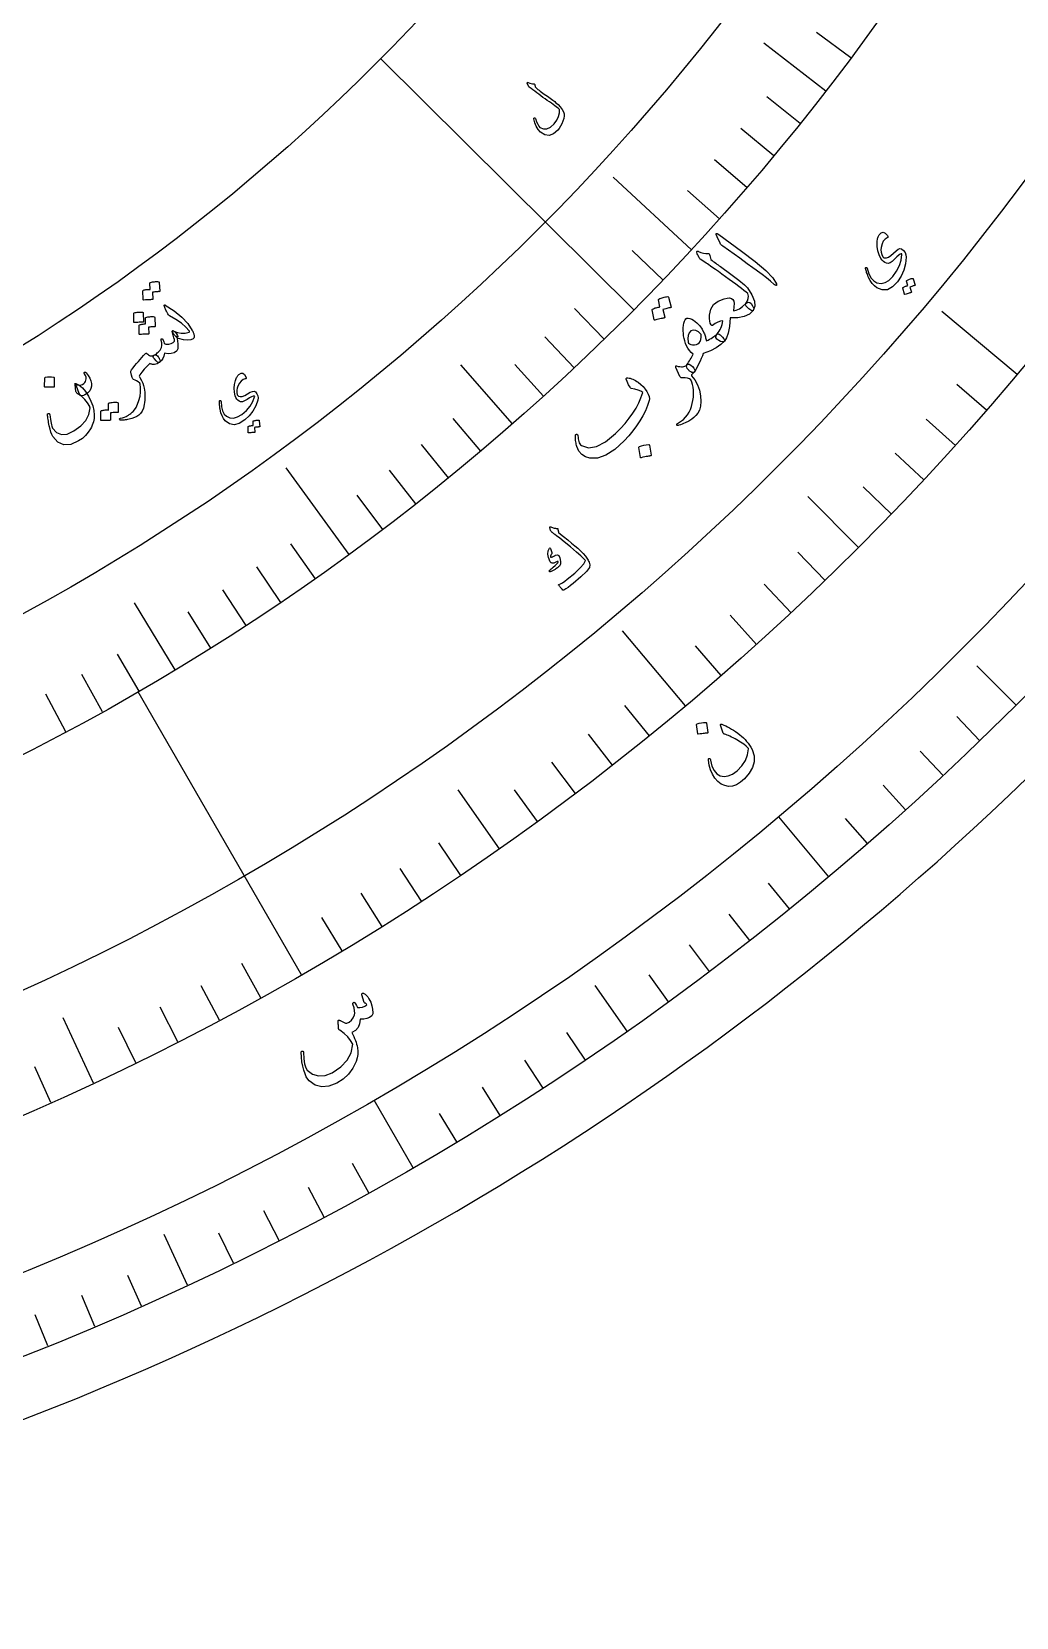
# Model space of a CAD drawing. Header units: millimetres. Extents: x -62 to 62, y -62 to 70.
# Drawn here: x 22.42 to 42.97, y -62 to -28.91 of the extents above; entities that cross this region are included whole.
import ezdxf

# ---------------------------------------------------------------- set-up
doc = ezdxf.new("R2010")
doc.units = ezdxf.units.MM
for name, color, linetype in [('CUT_OUTER', 1, 'Continuous'), ('ENGRAVE', 7, 'Continuous'), ('ENGRAVE_FINE', 8, 'Continuous'), ('TEXT', 5, 'Continuous')]:
    doc.layers.add(name, color=color, linetype=linetype)

msp = doc.modelspace()

# ---------------------------------------------------------------- linework, layer by layer
at = {"layer": 'CUT_OUTER'}
msp.add_arc((0.0001, -0.0001), 61.9999, 178.792518, 0.351695, dxfattribs=at)
at = {"layer": 'ENGRAVE'}
for points in [[(38.9933, -30.1501), (37.6984, -29.1489)], [(34.9895, -34.7166), (29.708, -29.4763)], [(36.1916, -33.4614), (34.5528, -31.9462)], [(42.9828, -36.0668), (41.4154, -34.7517)], [(32.4531, -37.0985), (31.3754, -35.8665)], [(29.0512, -39.8187), (27.7357, -38.0156)], [(39.6758, -39.6758), (38.6148, -38.6148)], [(25.4164, -42.2316), (24.5724, -40.8292)], [(36.0668, -42.9828), (34.7517, -41.4154)], [(42.9638, -42.9638), (42.1418, -42.1418)], [(28.055, -48.5927), (24.645, -42.6864)], [(32.1834, -45.9626), (31.3228, -44.7336)], [(39.0558, -46.5449), (38.0096, -45.2981)], [(34.8505, -49.7717), (34.1837, -48.8194)], [(23.7131, -50.8529), (23.079, -49.4931)], [(30.38, -52.6197), (29.5663, -51.2102)], [(25.6783, -55.0673), (25.187, -54.0137)]]:
    msp.add_lwpolyline(points, dxfattribs=at)
for radius in [60.76, 60.76, 59.1325, 56.11, 56.11, 53.723, 49.29, 49.29, 46.686, 41.85, 41.85]:
    msp.add_circle((0, 0), radius, dxfattribs=at)
at = {"layer": 'ENGRAVE_FINE'}
for points in [[(39.5173, -29.4599), (38.8015, -28.9263)], [(38.4569, -30.8313), (37.7603, -30.2729)], [(37.9084, -31.5033), (37.2217, -30.9327)], [(37.3479, -32.1658), (36.6714, -31.5832)], [(36.7756, -32.8186), (36.1095, -32.2241)], [(35.5962, -34.0942), (34.9515, -33.4766)], [(34.3716, -35.3284), (33.749, -34.6885)], [(33.7428, -35.9295), (33.1316, -35.2787)], [(33.1033, -36.5196), (32.5036, -35.8581)], [(42.3468, -36.8115), (41.7291, -36.2746)], [(31.7927, -37.666), (31.2168, -36.9838)], [(41.6979, -37.5449), (41.0897, -36.9973)], [(31.122, -38.222), (30.5583, -37.5297)], [(41.0363, -38.2669), (40.4377, -37.7088)], [(30.4414, -38.7663), (29.89, -38.0641)], [(29.7511, -39.2986), (29.2122, -38.5867)], [(40.3622, -38.9773), (39.7734, -38.4088)], [(28.342, -40.3266), (27.8286, -39.5962)], [(38.9773, -40.3622), (38.4088, -39.7734)], [(27.6237, -40.822), (27.1233, -40.0826)], [(26.8965, -41.3047), (26.4093, -40.5566)], [(38.2669, -41.0363), (37.7088, -40.4377)], [(26.1607, -41.7747), (25.6868, -41.018)], [(37.5449, -41.6979), (36.9973, -41.0897)], [(24.664, -42.6754), (24.2173, -41.9024)], [(36.8115, -42.3468), (36.2746, -41.7291)], [(23.9036, -43.1059), (23.4706, -42.3251)], [(23.1355, -43.523), (22.7165, -42.7347)], [(35.3112, -43.6057), (34.7961, -42.9696)], [(42.2074, -43.7071), (41.7229, -43.2053)], [(34.5448, -44.2153), (34.0409, -43.5704)], [(41.4382, -44.4371), (40.9625, -43.9269)], [(33.7678, -44.8114), (33.2753, -44.1578)], [(40.6564, -45.1535), (40.1897, -44.6351)], [(32.9806, -45.3939), (32.4996, -44.7318)], [(39.8621, -45.8562), (39.4045, -45.3297)], [(31.3763, -46.5173), (30.9187, -45.8388)], [(30.5597, -47.0578), (30.114, -46.3714)], [(29.7338, -47.584), (29.3001, -46.8899)], [(38.2375, -47.2194), (37.7986, -46.6773)], [(28.8988, -48.0957), (28.4773, -47.3942)], [(37.4076, -47.8795), (36.9782, -47.3299)], [(36.5663, -48.5251), (36.1465, -47.968)], [(27.2027, -49.0749), (26.8059, -48.3591)], [(35.7138, -49.1559), (35.3039, -48.5916)], [(26.342, -49.5422), (25.9578, -48.8196)], [(25.4734, -49.9944), (25.1019, -49.2652)], [(24.597, -50.4313), (24.2382, -49.6958)], [(33.9766, -50.3723), (33.5865, -49.7941)], [(22.822, -51.259), (22.4891, -50.5114)], [(33.0923, -50.9576), (32.7124, -50.3727)], [(32.1979, -51.5274), (31.8283, -50.9359)], [(31.2937, -52.0815), (30.9345, -51.4836)], [(29.457, -53.1419), (29.1189, -52.5318)], [(28.5251, -53.6479), (28.1976, -53.032)], [(27.5845, -54.1376), (27.2678, -53.5161)], [(26.6354, -54.6107), (26.3297, -53.9838)], [(24.7133, -55.507), (24.4296, -54.8698)], [(23.7408, -55.9299), (23.4683, -55.2878)], [(22.7611, -56.3357), (22.4998, -55.689)]]:
    msp.add_lwpolyline(points, dxfattribs=at)
at = {"layer": 'TEXT'}
for points in [[(32.7639, -29.9897), (32.7623, -29.985), (32.7622, -29.9806), (32.7634, -29.9766), (32.7659, -29.9729), (32.7695, -29.9701), (32.7738, -29.9689), (32.7788, -29.9693), (32.7845, -29.9712), (32.8169, -29.9835), (32.8466, -29.9921), (32.8737, -29.9971), (32.8981, -29.9985), (32.9062, -29.9997), (32.9129, -30.004), (32.9182, -30.0115), (32.922, -30.0221), (32.9233, -30.0278), (32.9245, -30.0333), (32.9258, -30.0386), (32.9271, -30.0436), (32.9282, -30.0482), (32.9292, -30.0526), (32.9301, -30.0565), (32.9309, -30.0601), (32.9324, -30.0665), (32.9355, -30.0727), (32.94, -30.079), (32.946, -30.0851), (32.9649, -30.1002), (32.9859, -30.1164), (33.0088, -30.1337), (33.0337, -30.1521), (33.0604, -30.1716), (33.0891, -30.1923), (33.1196, -30.2143), (33.1519, -30.2374), (33.1846, -30.2601), (33.2151, -30.2816), (33.2435, -30.302), (33.2697, -30.3213), (33.2939, -30.3394), (33.3161, -30.3563), (33.3365, -30.3721), (33.355, -30.3867), (33.4076, -30.4322), (33.4525, -30.4808), (33.4896, -30.5325), (33.5188, -30.5873), (33.5305, -30.6255), (33.5328, -30.6701), (33.5255, -30.7211), (33.5088, -30.7785), (33.4856, -30.8362), (33.46, -30.8869), (33.4319, -30.9305), (33.4014, -30.9672), (33.3083, -31.0434), (33.2175, -31.0753), (33.1291, -31.0629), (33.0432, -31.0064), (32.9923, -30.9503), (32.9519, -30.8853), (32.9219, -30.8114), (32.9023, -30.7288), (32.9017, -30.7234), (32.9024, -30.7189), (32.9044, -30.7154), (32.9076, -30.7128), (32.9118, -30.7108), (32.9157, -30.7098), (32.9192, -30.71), (32.9224, -30.7114), (32.9265, -30.714), (32.9298, -30.7173), (32.9322, -30.7212), (32.9338, -30.7258), (32.9577, -30.7919), (32.9815, -30.8444), (33.0053, -30.8834), (33.0292, -30.9087), (33.0998, -30.9427), (33.1726, -30.9414), (33.2474, -30.9046), (33.3241, -30.8322), (33.3809, -30.7556), (33.418, -30.6803), (33.4354, -30.6063), (33.4331, -30.5337), (33.4143, -30.5181), (33.3919, -30.5002), (33.366, -30.4801), (33.3365, -30.4578), (33.3033, -30.4334), (33.2663, -30.4067), (33.2255, -30.3779), (33.1809, -30.3468), (33.1354, -30.3144), (33.0907, -30.2822), (33.0469, -30.2503), (33.004, -30.2188), (32.962, -30.1875), (32.921, -30.1565), (32.8811, -30.1256), (32.8421, -30.0949), (32.8033, -30.0668), (32.7995, -30.063), (32.7963, -30.059), (32.7936, -30.0548), (32.7916, -30.0506)], [(36.7251, -33.1922), (36.7073, -33.1462), (36.7078, -33.1226), (36.7266, -33.1213), (36.7636, -33.1424), (37.2329, -33.4927), (37.5207, -33.7079), (37.7382, -33.8935), (37.8853, -34.0499), (37.9616, -34.1772), (37.9649, -34.1909), (37.9649, -34.2003), (37.9614, -34.2055), (37.9546, -34.2064), (37.9466, -34.2048), (37.9378, -34.201), (37.9283, -34.1949), (37.9181, -34.1864), (37.8415, -34.1174), (37.7571, -34.0477), (37.6649, -33.9774), (37.5649, -33.9064), (37.5392, -33.8874), (37.4691, -33.8367), (37.3547, -33.7543), (37.196, -33.6401), (36.8421, -33.3893), (36.8243, -33.3748), (36.8094, -33.3597), (36.7975, -33.3441), (36.7884, -33.328)], [(40.2728, -33.2136), (40.2283, -33.2414), (40.1924, -33.2836), (40.1651, -33.3405), (40.1464, -33.4121), (40.1421, -33.4638), (40.1467, -33.5139), (40.1603, -33.5622), (40.1828, -33.6088), (40.1887, -33.6164), (40.1961, -33.6229), (40.205, -33.6281), (40.2155, -33.6321), (40.2565, -33.6344), (40.3019, -33.6188), (40.3517, -33.5852), (40.4058, -33.5336), (40.4586, -33.482), (40.5035, -33.45), (40.5405, -33.4374), (40.5695, -33.4444), (40.6138, -33.479), (40.6454, -33.5194), (40.6641, -33.5657), (40.6701, -33.6177), (40.6566, -33.7567), (40.622, -33.8884), (40.5663, -34.0126), (40.4897, -34.1294), (40.384, -34.2384), (40.2763, -34.2955), (40.167, -34.3009), (40.0561, -34.2546), (40.007, -34.2154), (39.9612, -34.1642), (39.9184, -34.101), (39.8788, -34.0259), (39.8692, -34.0033), (39.8604, -33.981), (39.8523, -33.959), (39.845, -33.9373), (39.8385, -33.9158), (39.8327, -33.8942), (39.8276, -33.8727), (39.8233, -33.8512), (39.8226, -33.841), (39.8246, -33.8342), (39.8294, -33.8306), (39.8369, -33.8304), (39.844, -33.8328), (39.8497, -33.8368), (39.854, -33.8424), (39.857, -33.8496), (39.8937, -33.9639), (39.9394, -34.0522), (39.9941, -34.1143), (40.0581, -34.1503), (40.1453, -34.1649), (40.2294, -34.1485), (40.3103, -34.1013), (40.3878, -34.0232), (40.4698, -33.9085), (40.529, -33.7931), (40.5655, -33.6771), (40.5793, -33.5608), (40.5789, -33.5528), (40.5761, -33.5476), (40.5711, -33.5453), (40.5636, -33.5458), (40.5427, -33.5555), (40.5131, -33.5779), (40.475, -33.613), (40.4283, -33.6608), (40.3785, -33.7075), (40.3334, -33.7372), (40.2929, -33.7499), (40.2571, -33.7455), (40.2241, -33.7296), (40.1939, -33.7076), (40.1667, -33.6794), (40.1423, -33.6452), (40.103, -33.5675), (40.077, -33.4838), (40.0643, -33.394), (40.0647, -33.2983), (40.0662, -33.2739), (40.0687, -33.2513), (40.0724, -33.2303), (40.0771, -33.211), (40.0828, -33.1934), (40.0894, -33.1775), (40.0968, -33.1632), (40.105, -33.1507), (40.1464, -33.1092), (40.189, -33.0979), (40.2329, -33.1169), (40.2779, -33.1662), (40.2872, -33.183), (40.2894, -33.1965), (40.2846, -33.2067), (40.2728, -33.2136)], [(36.3533, -33.6341), (36.3355, -33.5962), (36.3211, -33.5663), (36.3103, -33.5445), (36.303, -33.5306), (36.2989, -33.5213), (36.2975, -33.5129), (36.2989, -33.5055), (36.3031, -33.4991), (36.31, -33.4938), (36.3181, -33.4916), (36.3274, -33.4925), (36.3379, -33.4964), (36.3885, -33.5168), (36.4379, -33.5309), (36.4863, -33.5388), (36.5335, -33.5404), (36.5477, -33.5419), (36.5589, -33.5488), (36.5671, -33.5612), (36.5722, -33.5792), (36.5918, -33.6669), (36.6184, -33.6867), (36.6447, -33.7061), (36.6705, -33.725), (36.6959, -33.7436), (36.7208, -33.7617), (36.7453, -33.7795), (36.7694, -33.7968), (36.793, -33.8138), (37.0117, -33.9705), (37.1791, -34.097), (37.295, -34.1934), (37.3592, -34.2598), (37.4521, -34.4061), (37.5032, -34.5332), (37.5125, -34.6408), (37.4802, -34.729), (37.4786, -34.7308), (37.4769, -34.7325), (37.4753, -34.7343), (37.4737, -34.7361), (37.4542, -34.7374), (37.4255, -34.7233), (37.3876, -34.6937), (37.3406, -34.6486), (37.3244, -34.6306), (37.3161, -34.6137), (37.3157, -34.598), (37.3231, -34.5834), (37.3554, -34.5307), (37.3736, -34.4788), (37.3776, -34.4277), (37.3675, -34.3774), (37.3295, -34.3452), (37.2853, -34.3095), (37.235, -34.2704), (37.1786, -34.2278), (37.1163, -34.1819), (37.0486, -34.1327), (36.9754, -34.0802), (36.8967, -34.0244), (36.8199, -33.969), (36.7507, -33.9194), (36.6892, -33.8755), (36.6352, -33.8375), (36.5891, -33.805), (36.5509, -33.7779), (36.5208, -33.7562), (36.4986, -33.7399), (36.3832, -33.6649), (36.3728, -33.6563), (36.3644, -33.6483), (36.3579, -33.6409), (36.3533, -33.6341)], [(40.6787, -34.1151), (40.6785, -34.1124), (40.6794, -34.1096), (40.6813, -34.1066), (40.6844, -34.1036), (40.6986, -34.0955), (40.713, -34.0881), (40.7274, -34.0814), (40.7421, -34.0755), (40.7569, -34.0703), (40.7722, -34.0658), (40.7879, -34.0621), (40.804, -34.059), (40.808, -34.0592), (40.8113, -34.0605), (40.8138, -34.063), (40.8156, -34.0667), (40.8572, -34.1994), (40.8571, -34.202), (40.8551, -34.2043), (40.8514, -34.2064), (40.8458, -34.2083), (40.8414, -34.2091), (40.8349, -34.2108), (40.8261, -34.2136), (40.8151, -34.2173), (40.8018, -34.222), (40.7861, -34.2277), (40.7679, -34.2343), (40.7471, -34.242), (40.7783, -34.3461), (40.7787, -34.35), (40.777, -34.3531), (40.7731, -34.3555), (40.7671, -34.3571), (40.7619, -34.3584), (40.7539, -34.3608), (40.743, -34.3641), (40.7294, -34.3683), (40.7128, -34.3737), (40.6931, -34.3803), (40.6703, -34.3881), (40.6445, -34.3971), (40.6412, -34.3975), (40.6387, -34.3969), (40.6371, -34.3951), (40.6365, -34.3924), (40.6001, -34.2613), (40.5999, -34.2585), (40.6007, -34.2557), (40.6027, -34.2528), (40.6058, -34.2497), (40.6174, -34.2424), (40.6293, -34.2359), (40.6415, -34.23), (40.6539, -34.2249), (40.6665, -34.2204), (40.6792, -34.2166), (40.6921, -34.2134), (40.7051, -34.2107)], [(24.8904, -34.1583), (24.891, -34.1547), (24.8929, -34.1513), (24.8963, -34.1481), (24.9012, -34.1452), (24.922, -34.1396), (24.9428, -34.135), (24.9636, -34.1314), (24.9843, -34.1287), (25.0051, -34.1272), (25.0263, -34.1266), (25.0477, -34.1272), (25.0695, -34.1288), (25.0746, -34.1303), (25.0785, -34.1332), (25.0811, -34.1374), (25.0823, -34.1428), (25.097, -34.3299), (25.0961, -34.3332), (25.0929, -34.3355), (25.0874, -34.3369), (25.0796, -34.3374), (25.0737, -34.3369), (25.0646, -34.337), (25.0524, -34.3375), (25.0371, -34.3385), (25.0184, -34.34), (24.9963, -34.342), (24.9706, -34.3443), (24.9415, -34.3471), (24.9508, -34.4933), (24.9501, -34.4985), (24.9469, -34.502), (24.9411, -34.5037), (24.9329, -34.5037), (24.9257, -34.5037), (24.9146, -34.504), (24.8995, -34.5045), (24.8805, -34.5052), (24.8574, -34.5064), (24.8299, -34.5081), (24.798, -34.5103), (24.7618, -34.513), (24.7574, -34.5123), (24.7544, -34.5106), (24.7529, -34.5078), (24.7528, -34.504), (24.745, -34.3208), (24.7455, -34.3171), (24.7475, -34.3138), (24.751, -34.3106), (24.7558, -34.3078), (24.7731, -34.3023), (24.7905, -34.298), (24.808, -34.2946), (24.8256, -34.2923), (24.8433, -34.2909), (24.861, -34.2904), (24.8786, -34.2906), (24.8962, -34.2917)], [(25.2122, -34.6175), (25.3976, -34.7388), (25.5533, -34.867), (25.679, -35.0026), (25.7745, -35.1456), (25.7803, -35.1559), (25.7859, -35.1669), (25.7911, -35.1786), (25.796, -35.191), (25.8006, -35.2039), (25.8048, -35.2168), (25.8085, -35.2299), (25.8119, -35.2432), (25.8155, -35.2678), (25.8137, -35.2887), (25.8065, -35.3057), (25.7938, -35.3189), (25.7419, -35.3424), (25.6737, -35.3492), (25.5892, -35.3391), (25.4884, -35.3122), (25.4742, -35.3073), (25.459, -35.2985), (25.443, -35.2857), (25.4261, -35.2691), (25.4186, -35.2604), (25.4113, -35.2516), (25.4041, -35.243), (25.3972, -35.2343), (25.3905, -35.2256), (25.3842, -35.2168), (25.3783, -35.2078), (25.3729, -35.1988), (25.3645, -35.1822), (25.3604, -35.1689), (25.3607, -35.159), (25.3653, -35.1524), (25.3696, -35.1509), (25.3756, -35.1515), (25.3834, -35.1539), (25.393, -35.1584), (25.4649, -35.1901), (25.5418, -35.2043), (25.6236, -35.2007), (25.7104, -35.1796), (25.7145, -35.1759), (25.7156, -35.1706), (25.7134, -35.1636), (25.7082, -35.1551), (25.6379, -35.0746), (25.5462, -34.9958), (25.4331, -34.9186), (25.2989, -34.8428), (25.2907, -34.8354), (25.2801, -34.8214), (25.2669, -34.8008), (25.2512, -34.7736), (25.2425, -34.7576), (25.2342, -34.7409), (25.2261, -34.7234), (25.2183, -34.7053), (25.2108, -34.6869), (25.2034, -34.6685), (25.1962, -34.6501), (25.1892, -34.6317), (25.1878, -34.6271), (25.1879, -34.6229), (25.1897, -34.6192), (25.1931, -34.6159), (25.1968, -34.6142), (25.2012, -34.6139), (25.2064, -34.615), (25.2122, -34.6175)], [(35.5007, -34.5089), (35.5006, -34.5047), (35.5022, -34.5006), (35.5054, -34.4964), (35.5103, -34.4922), (35.5325, -34.4819), (35.5549, -34.4727), (35.5774, -34.4647), (35.6001, -34.4577), (35.623, -34.4519), (35.6466, -34.4473), (35.6707, -34.4437), (35.6954, -34.4413), (35.7014, -34.4421), (35.7063, -34.4446), (35.7099, -34.4487), (35.7124, -34.4545), (35.7645, -34.6608), (35.764, -34.6647), (35.7609, -34.668), (35.755, -34.6706), (35.7464, -34.6727), (35.7397, -34.6733), (35.7296, -34.6751), (35.716, -34.678), (35.6991, -34.6821), (35.6785, -34.6874), (35.6541, -34.6938), (35.6258, -34.7014), (35.5938, -34.7101), (35.6321, -34.8718), (35.6323, -34.8778), (35.6294, -34.8823), (35.6233, -34.8853), (35.614, -34.8869), (35.606, -34.8883), (35.5936, -34.8907), (35.5769, -34.8942), (35.5558, -34.8987), (35.5301, -34.9044), (35.4997, -34.9116), (35.4645, -34.9203), (35.4245, -34.9303), (35.4194, -34.9304), (35.4157, -34.929), (35.4135, -34.9262), (35.4127, -34.9219), (35.369, -34.7186), (35.3689, -34.7145), (35.3705, -34.7103), (35.3738, -34.7061), (35.3787, -34.702), (35.3969, -34.6926), (35.4156, -34.6843), (35.4345, -34.6772), (35.4538, -34.6712), (35.4733, -34.6663), (35.4929, -34.6622), (35.5127, -34.6591), (35.5326, -34.657)], [(37.3231, -34.5834), (37.3507, -34.5613), (37.3782, -34.5546), (37.4056, -34.5633), (37.433, -34.5873), (37.4665, -34.6342), (37.4855, -34.6734), (37.4901, -34.705), (37.4802, -34.729), (37.3977, -34.8033), (37.2898, -34.8542), (37.1567, -34.8816), (36.9986, -34.8853), (36.9809, -35.0614), (36.9546, -35.2007), (36.9201, -35.303), (36.8775, -35.3684), (36.8558, -35.3828), (36.8292, -35.3861), (36.7975, -35.3783), (36.7607, -35.3594), (36.7206, -35.3256), (36.7009, -35.2911), (36.7017, -35.2559), (36.7229, -35.2201), (36.7458, -35.1911), (36.7666, -35.1607), (36.7854, -35.1289), (36.8022, -35.0959), (36.8167, -35.0614), (36.829, -35.0254), (36.8391, -34.9879), (36.8468, -34.9488), (36.794, -34.9556), (36.74, -34.9732), (36.6847, -35.0014), (36.6282, -35.0402), (36.6222, -35.0429), (36.6156, -35.0422), (36.6086, -35.0382), (36.6011, -35.0307), (36.5826, -34.9974), (36.5703, -34.9519), (36.5642, -34.8943), (36.5642, -34.8247), (36.5908, -34.705), (36.6504, -34.6084), (36.7434, -34.5346), (36.8698, -34.4836), (36.9324, -34.4702), (36.9836, -34.468), (37.0235, -34.4772), (37.052, -34.4976), (37.0705, -34.5327), (37.0786, -34.5843), (37.0763, -34.6522), (37.0634, -34.7365), (37.1251, -34.7254), (37.189, -34.6962), (37.255, -34.6489), (37.3231, -34.5834)], [(24.5536, -34.7926), (24.5542, -34.789), (24.5562, -34.7856), (24.5597, -34.7825), (24.5646, -34.7797), (24.5857, -34.7743), (24.6067, -34.7699), (24.6276, -34.7665), (24.6484, -34.7641), (24.6694, -34.7628), (24.6906, -34.7625), (24.7122, -34.7633), (24.734, -34.7651), (24.7404, -34.7669), (24.7449, -34.7697), (24.7475, -34.7734), (24.7484, -34.7781), (24.7596, -34.9659), (24.7584, -34.9703), (24.7547, -34.9732), (24.7487, -34.9746), (24.7403, -34.9744), (24.7331, -34.9744), (24.7219, -34.9745), (24.7068, -34.9749), (24.6877, -34.9756), (24.6645, -34.9765), (24.6368, -34.978), (24.6048, -34.98), (24.5684, -34.9825), (24.5632, -34.9823), (24.5597, -34.9809), (24.5579, -34.9784), (24.5578, -34.9746)], [(24.7963, -34.8884), (24.7969, -34.8847), (24.7989, -34.8813), (24.8024, -34.8782), (24.8074, -34.8753), (24.8285, -34.8698), (24.8495, -34.8653), (24.8705, -34.8618), (24.8914, -34.8593), (24.9125, -34.8578), (24.9338, -34.8574), (24.9554, -34.858), (24.9773, -34.8598), (24.9825, -34.8614), (24.9863, -34.8643), (24.9889, -34.8685), (24.99, -34.8739), (25.0015, -35.0619), (25.0005, -35.0652), (24.9972, -35.0675), (24.9917, -35.0689), (24.9838, -35.0694), (24.9786, -35.0696), (24.9704, -35.0699), (24.9593, -35.0704), (24.9453, -35.071), (24.9284, -35.0719), (24.9087, -35.0732), (24.8863, -35.0748), (24.8611, -35.0767), (24.8694, -35.2149), (24.8681, -35.2193), (24.8644, -35.2223), (24.8584, -35.2236), (24.8499, -35.2235), (24.8427, -35.2234), (24.8315, -35.2236), (24.8163, -35.2241), (24.7972, -35.2247), (24.7738, -35.2257), (24.746, -35.2273), (24.7139, -35.2293), (24.6773, -35.2319), (24.6728, -35.2312), (24.6699, -35.2294), (24.6684, -35.2266), (24.6684, -35.2228), (24.6649, -35.0405), (24.6655, -35.0368), (24.6676, -35.0334), (24.6711, -35.0303), (24.6761, -35.0275), (24.691, -35.0236), (24.7061, -35.0201), (24.7213, -35.017), (24.7367, -35.0143), (24.7521, -35.0121), (24.7676, -35.0107), (24.7831, -35.0101), (24.7987, -35.0102)], [(36.071, -34.9054), (36.0734, -34.903), (36.0757, -34.9009), (36.078, -34.8992), (36.0801, -34.8977), (36.0822, -34.8965), (36.0844, -34.8954), (36.0868, -34.8944), (36.0892, -34.8934), (36.1226, -34.8899), (36.158, -34.895), (36.1951, -34.909), (36.2342, -34.9317), (36.3046, -34.987), (36.3643, -35.0497), (36.4131, -35.1196), (36.4511, -35.197), (36.4588, -35.2165), (36.4661, -35.2363), (36.473, -35.2566), (36.4794, -35.2774), (36.4854, -35.2985), (36.491, -35.3201), (36.4962, -35.3422), (36.5009, -35.3646), (36.5352, -35.3471), (36.5677, -35.3295), (36.5983, -35.3117), (36.6272, -35.2939), (36.6541, -35.2759), (36.6791, -35.2576), (36.702, -35.239), (36.7229, -35.2201), (36.733, -35.2149), (36.7469, -35.2166), (36.7644, -35.2252), (36.7857, -35.2406), (36.8358, -35.2836), (36.8678, -35.3192), (36.8817, -35.3475), (36.8775, -35.3684), (36.8057, -35.4422), (36.708, -35.5101), (36.5843, -35.5718), (36.4347, -35.6272), (36.4171, -35.6775), (36.3954, -35.7319), (36.3696, -35.7904), (36.3397, -35.853), (36.3085, -35.9142), (36.282, -35.9621), (36.2603, -35.9966), (36.2435, -36.0177), (36.2317, -36.025), (36.2165, -36.0264), (36.1979, -36.0219), (36.1759, -36.0114), (36.1645, -36.0044), (36.1538, -35.9966), (36.1438, -35.988), (36.1346, -35.9787), (36.1259, -35.9689), (36.1175, -35.9588), (36.1095, -35.9483), (36.1017, -35.9376), (36.0897, -35.9155), (36.084, -35.8963), (36.0846, -35.8801), (36.0916, -35.8668), (36.1113, -35.8381), (36.1301, -35.8098), (36.1479, -35.7818), (36.1647, -35.7541), (36.1808, -35.7265), (36.1963, -35.6989), (36.2112, -35.6711), (36.2257, -35.6432), (36.1845, -35.6089), (36.1472, -35.5676), (36.1139, -35.5194), (36.0845, -35.4642), (36.0647, -35.4158), (36.0484, -35.366), (36.0355, -35.3148), (36.0259, -35.2622), (36.02, -35.2081), (36.0179, -35.1522), (36.0195, -35.0944), (36.0249, -35.0349), (36.0322, -34.9916), (36.0423, -34.9556), (36.0552, -34.9268), (36.071, -34.9054)], [(25.3775, -35.1514), (25.4031, -35.1653), (25.4261, -35.1863), (25.4464, -35.2144), (25.464, -35.2495), (25.4698, -35.2645), (25.4717, -35.2737), (25.4699, -35.2773), (25.4643, -35.2752), (25.4558, -35.2704), (25.4505, -35.2696), (25.4486, -35.273), (25.4499, -35.2804), (25.4651, -35.3625), (25.4737, -35.4309), (25.4756, -35.4856), (25.4708, -35.5267), (25.4671, -35.5421), (25.4613, -35.5561), (25.4535, -35.5686), (25.4436, -35.5797), (25.3939, -35.6124), (25.3358, -35.6301), (25.2693, -35.6328), (25.1945, -35.6203), (25.182, -35.6801), (25.1604, -35.7324), (25.1299, -35.7771), (25.0904, -35.8143), (25.0741, -35.8166), (25.0511, -35.8052), (25.0215, -35.7803), (24.9854, -35.7417), (24.9679, -35.716), (24.9615, -35.6937), (24.9662, -35.6749), (24.982, -35.6595), (25.0047, -35.6454), (25.0255, -35.6311), (25.0445, -35.6168), (25.0616, -35.6022), (25.0768, -35.5878), (25.0901, -35.5735), (25.1014, -35.5595), (25.1108, -35.5457), (25.1289, -35.5033), (25.1374, -35.4574), (25.1363, -35.408), (25.1255, -35.3552), (25.1221, -35.3405), (25.123, -35.3299), (25.128, -35.3234), (25.1373, -35.321), (25.1483, -35.322), (25.157, -35.327), (25.1633, -35.3358), (25.1673, -35.3486), (25.178, -35.3845), (25.1907, -35.4106), (25.2055, -35.4268), (25.2223, -35.4332), (25.2835, -35.4315), (25.3338, -35.4207), (25.3732, -35.4009), (25.4016, -35.3721), (25.4025, -35.3694), (25.4031, -35.3652), (25.4034, -35.3597), (25.4033, -35.3528), (25.4005, -35.3375), (25.3921, -35.302), (25.3779, -35.2464), (25.3578, -35.1708), (25.3574, -35.1674), (25.3579, -35.1636), (25.3594, -35.1595), (25.3619, -35.1549), (25.365, -35.1522), (25.3686, -35.1507), (25.3728, -35.1504), (25.3775, -35.1514)], [(36.1781, -35.1574), (36.1416, -35.1994), (36.1199, -35.2521), (36.1129, -35.3156), (36.1207, -35.3899), (36.1286, -35.4091), (36.1468, -35.4246), (36.1752, -35.4364), (36.2139, -35.4445), (36.2559, -35.4462), (36.2925, -35.4406), (36.3239, -35.4277), (36.3498, -35.4074), (36.3706, -35.3778), (36.3847, -35.3383), (36.3921, -35.289), (36.3928, -35.23), (36.3331, -35.177), (36.2774, -35.1472), (36.2258, -35.1407), (36.1781, -35.1574)], [(25.0939, -35.8118), (25.0658, -35.8297), (25.0389, -35.8432), (25.0132, -35.8524), (24.9886, -35.8572), (24.9769, -35.8583), (24.9651, -35.8582), (24.9533, -35.8569), (24.9414, -35.8543), (24.9294, -35.8508), (24.9172, -35.8468), (24.9048, -35.8423), (24.8922, -35.8373), (24.8272, -35.8984), (24.7698, -35.9577), (24.7202, -36.0154), (24.6784, -36.0714), (24.6713, -36.0857), (24.6691, -36.1), (24.6718, -36.1146), (24.6794, -36.1292), (24.713, -36.1878), (24.7397, -36.2438), (24.7594, -36.2973), (24.7722, -36.3481), (24.779, -36.39), (24.7839, -36.4322), (24.787, -36.4748), (24.7881, -36.5176), (24.7872, -36.5608), (24.7842, -36.604), (24.7792, -36.6473), (24.7721, -36.6908), (24.7535, -36.7687), (24.7282, -36.8323), (24.6962, -36.8818), (24.6574, -36.917), (24.6146, -36.9422), (24.5668, -36.9642), (24.5138, -36.9828), (24.4557, -36.9981), (24.4263, -37.0039), (24.3991, -37.0087), (24.3741, -37.0125), (24.3513, -37.0153), (24.3308, -37.0173), (24.3124, -37.0186), (24.2962, -37.0193), (24.2821, -37.0194), (24.2726, -37.0178), (24.2652, -37.0141), (24.26, -37.0084), (24.257, -37.0007), (24.2569, -36.9927), (24.2605, -36.9864), (24.2677, -36.9819), (24.2787, -36.9789), (24.3218, -36.9683), (24.3595, -36.9565), (24.3917, -36.9437), (24.4183, -36.9297), (24.4316, -36.9218), (24.4455, -36.913), (24.4598, -36.9032), (24.4746, -36.8924), (24.4899, -36.8806), (24.5057, -36.868), (24.522, -36.8543), (24.5387, -36.8397), (24.5705, -36.8033), (24.6015, -36.7523), (24.6316, -36.6866), (24.6608, -36.6062), (24.6838, -36.5188), (24.6957, -36.4319), (24.6964, -36.3454), (24.686, -36.2595), (24.6856, -36.256), (24.6842, -36.253), (24.682, -36.2507), (24.6789, -36.249), (24.646, -36.2219), (24.6133, -36.1997), (24.5807, -36.1825), (24.5484, -36.1702), (24.5334, -36.1581), (24.5192, -36.1291), (24.5056, -36.0831), (24.4925, -36.0203), (24.492, -36.0066), (24.4942, -35.9937), (24.4991, -35.9815), (24.5068, -35.9699), (24.5428, -35.9242), (24.5785, -35.8796), (24.6139, -35.836), (24.6491, -35.7936), (24.6842, -35.7521), (24.7197, -35.7116), (24.7556, -35.6721), (24.7917, -35.6335), (24.8011, -35.6254), (24.8104, -35.6218), (24.8197, -35.6227), (24.8289, -35.6281), (24.845, -35.6438), (24.8616, -35.6565), (24.8787, -35.6663), (24.8964, -35.6732), (24.9149, -35.6756), (24.9359, -35.6737), (24.9594, -35.6676), (24.9854, -35.6571), (24.9997, -35.654), (25.0146, -35.6565), (25.0303, -35.6645), (25.0467, -35.6782), (25.0623, -35.6955), (25.0758, -35.7142), (25.0871, -35.7345), (25.0963, -35.7563), (25.1017, -35.776), (25.1032, -35.7919), (25.1005, -35.8038), (25.0939, -35.8118)], [(23.527, -36.0202), (23.5364, -36.016), (23.5453, -36.0158), (23.5538, -36.0197), (23.5618, -36.0276), (23.6054, -36.0866), (23.6386, -36.1442), (23.6613, -36.2006), (23.6733, -36.2558), (23.6736, -36.3085), (23.6609, -36.3579), (23.6352, -36.4037), (23.5965, -36.446), (23.5663, -36.471), (23.5349, -36.4902), (23.5022, -36.5036), (23.4684, -36.5112), (23.454, -36.5098), (23.4408, -36.5014), (23.4288, -36.486), (23.4179, -36.4637), (23.358, -36.3125), (23.3536, -36.301), (23.3515, -36.2917), (23.3518, -36.2846), (23.3544, -36.2798), (23.3591, -36.2771), (23.3654, -36.2765), (23.3733, -36.278), (23.3829, -36.2815), (23.4058, -36.2879), (23.4303, -36.2884), (23.4562, -36.2829), (23.4835, -36.2715), (23.5092, -36.2552), (23.5299, -36.2352), (23.5457, -36.2114), (23.5565, -36.184), (23.561, -36.1529), (23.5572, -36.1209), (23.545, -36.0881), (23.5245, -36.0545), (23.519, -36.0438), (23.5177, -36.0345), (23.5203, -36.0267), (23.527, -36.0202)], [(26.88, -36.1585), (26.8347, -36.1733), (26.7938, -36.2028), (26.7574, -36.2471), (26.7252, -36.3061), (26.7101, -36.3508), (26.7033, -36.396), (26.7048, -36.4416), (26.7145, -36.4876), (26.718, -36.4957), (26.7231, -36.503), (26.7299, -36.5095), (26.7383, -36.5153), (26.7739, -36.5263), (26.8174, -36.5224), (26.8687, -36.5036), (26.9277, -36.4699), (26.9856, -36.4359), (27.0322, -36.4174), (27.0675, -36.4143), (27.0917, -36.4268), (27.1232, -36.467), (27.1423, -36.5095), (27.1487, -36.5544), (27.1426, -36.6017), (27.1004, -36.7214), (27.0411, -36.8301), (26.9649, -36.9277), (26.8717, -37.0141), (26.7545, -37.0872), (26.647, -37.1141), (26.5493, -37.095), (26.4616, -37.0299), (26.4269, -36.9847), (26.3976, -36.9294), (26.3737, -36.8643), (26.3552, -36.7894), (26.3516, -36.7674), (26.3487, -36.7458), (26.3464, -36.7246), (26.3447, -36.7038), (26.3436, -36.6834), (26.3432, -36.6631), (26.3434, -36.643), (26.3443, -36.6231), (26.3459, -36.6139), (26.3492, -36.6083), (26.3542, -36.6063), (26.3608, -36.6077), (26.3666, -36.6114), (26.3708, -36.6161), (26.3734, -36.622), (26.3744, -36.629), (26.3818, -36.7379), (26.4028, -36.8258), (26.4376, -36.8926), (26.4861, -36.9383), (26.56, -36.9702), (26.6378, -36.9742), (26.7195, -36.9502), (26.805, -36.8982), (26.9024, -36.8147), (26.9798, -36.7258), (27.0373, -36.6314), (27.0749, -36.5317), (27.0763, -36.5245), (27.075, -36.5194), (27.071, -36.5162), (27.0644, -36.5151), (27.0437, -36.519), (27.0128, -36.5323), (26.9715, -36.555), (26.9198, -36.587), (26.8657, -36.6175), (26.8194, -36.6338), (26.7809, -36.6362), (26.7503, -36.6245), (26.7246, -36.6033), (26.7028, -36.5773), (26.6848, -36.5465), (26.6708, -36.5109), (26.6531, -36.4338), (26.6484, -36.3542), (26.6567, -36.2723), (26.678, -36.1879), (26.6845, -36.1667), (26.6917, -36.1473), (26.6995, -36.1296), (26.7079, -36.1136), (26.7168, -36.0993), (26.726, -36.0866), (26.7357, -36.0757), (26.7457, -36.0664), (26.7912, -36.0388), (26.8313, -36.0381), (26.8658, -36.0644), (26.8949, -36.1178), (26.8994, -36.1346), (26.8984, -36.147), (26.8919, -36.155), (26.88, -36.1585)], [(35.9477, -36.1051), (35.8657, -35.918), (35.8608, -35.9014), (35.8611, -35.8906), (35.8667, -35.8854), (35.8775, -35.886), (35.9152, -35.8954), (35.9491, -35.9019), (35.9792, -35.9054), (36.0056, -35.9059), (36.03, -35.902), (36.0528, -35.8939), (36.0739, -35.8816), (36.0933, -35.8651), (36.1156, -35.8519), (36.1422, -35.853), (36.173, -35.8684), (36.2081, -35.8981), (36.2383, -35.9331), (36.2545, -35.9644), (36.2569, -35.9921), (36.2452, -36.016), (36.2322, -36.0304), (36.2186, -36.0445), (36.2043, -36.0585), (36.1893, -36.0722), (36.1875, -36.0753), (36.1872, -36.0794), (36.1883, -36.0846), (36.191, -36.0908), (36.2616, -36.1794), (36.3166, -36.2791), (36.356, -36.3897), (36.3795, -36.5114), (36.3877, -36.6294), (36.381, -36.7288), (36.3595, -36.8097), (36.3234, -36.8719), (36.2802, -36.9212), (36.2378, -36.9635), (36.1961, -36.9987), (36.1552, -37.0269), (36.1335, -37.0389), (36.1097, -37.0512), (36.084, -37.0639), (36.0562, -37.0768), (36.0263, -37.0897), (35.9941, -37.1022), (35.9597, -37.1144), (35.9231, -37.1263), (35.9142, -37.1295), (35.9065, -37.1308), (35.8998, -37.1302), (35.8942, -37.1278), (35.8878, -37.1234), (35.8838, -37.1188), (35.8821, -37.114), (35.8828, -37.109), (35.8846, -37.1034), (35.8878, -37.0984), (35.8924, -37.0941), (35.8986, -37.0904), (35.964, -37.0481), (36.0205, -37.0036), (36.0681, -36.9568), (36.1067, -36.9078), (36.1393, -36.8537), (36.167, -36.7966), (36.1898, -36.7365), (36.2077, -36.6734), (36.2208, -36.6074), (36.2295, -36.5385), (36.2336, -36.4666), (36.2331, -36.3918), (36.2267, -36.3296), (36.2146, -36.2733), (36.1969, -36.2231), (36.1737, -36.1788), (36.1471, -36.1583), (36.1075, -36.144), (36.0551, -36.1358), (35.9897, -36.1337), (35.977, -36.132), (35.9657, -36.1266), (35.9559, -36.1176), (35.9477, -36.1051)], [(22.6991, -36.1366), (22.6999, -36.133), (22.7021, -36.1298), (22.7058, -36.1268), (22.7109, -36.1243), (22.7537, -36.1168), (22.7965, -36.1137), (22.8394, -36.1149), (22.8822, -36.1204), (22.8872, -36.1222), (22.8907, -36.125), (22.8926, -36.1288), (22.893, -36.1335), (22.8957, -36.3206), (22.8947, -36.3257), (22.8912, -36.329), (22.8853, -36.3304), (22.877, -36.3299), (22.8698, -36.3294), (22.8586, -36.329), (22.8435, -36.3286), (22.8244, -36.3282), (22.8011, -36.328), (22.7733, -36.328), (22.7412, -36.3283), (22.7047, -36.3289), (22.6995, -36.3284), (22.6961, -36.3269), (22.6944, -36.3242), (22.6945, -36.3204)], [(23.61, -36.5173), (23.6613, -36.6198), (23.6984, -36.7202), (23.7214, -36.8185), (23.7302, -36.9146), (23.7291, -36.9484), (23.7256, -36.9827), (23.7196, -37.0175), (23.7113, -37.0527), (23.7003, -37.0884), (23.6867, -37.1247), (23.6705, -37.1616), (23.6515, -37.1991), (23.6057, -37.2716), (23.5491, -37.338), (23.4819, -37.3981), (23.404, -37.452), (23.2382, -37.5273), (23.0923, -37.5365), (22.967, -37.4798), (22.862, -37.3575), (22.8427, -37.3193), (22.8242, -37.2693), (22.8064, -37.2074), (22.7893, -37.1336), (22.7826, -37.1004), (22.7766, -37.0684), (22.7713, -37.0377), (22.7667, -37.0082), (22.7629, -36.9799), (22.7596, -36.9525), (22.757, -36.9261), (22.7549, -36.9008), (22.7552, -36.8942), (22.7571, -36.8884), (22.7608, -36.8833), (22.7662, -36.8791), (22.7708, -36.877), (22.7756, -36.8763), (22.7807, -36.877), (22.786, -36.8792), (22.7905, -36.8819), (22.7942, -36.8864), (22.7971, -36.8927), (22.7992, -36.9006), (22.8061, -36.9532), (22.813, -37.001), (22.82, -37.044), (22.827, -37.0821), (22.8345, -37.1153), (22.8426, -37.1437), (22.8515, -37.1671), (22.861, -37.1857), (22.9418, -37.2788), (23.0426, -37.3198), (23.1636, -37.3084), (23.3044, -37.2443), (23.4496, -37.1401), (23.5542, -37.0252), (23.6181, -36.8999), (23.6413, -36.7645), (23.6412, -36.7588), (23.6402, -36.7521), (23.6383, -36.7444), (23.6354, -36.7358), (23.5917, -36.6584), (23.5337, -36.5865), (23.4614, -36.52), (23.3749, -36.4589), (23.365, -36.4524), (23.3572, -36.444), (23.3516, -36.4336), (23.3482, -36.4211), (23.3284, -36.2741), (23.3275, -36.2628), (23.3297, -36.2558), (23.3349, -36.2531), (23.3432, -36.2546), (23.4147, -36.291), (23.483, -36.3468), (23.5481, -36.4223), (23.61, -36.5173)], [(34.8627, -36.1354), (34.888, -36.1389), (34.9139, -36.1447), (34.9402, -36.153), (34.9671, -36.1637), (34.9943, -36.1766), (35.0218, -36.1918), (35.0497, -36.2092), (35.0778, -36.2287), (35.1309, -36.2713), (35.179, -36.3179), (35.222, -36.3687), (35.2598, -36.4236), (35.2886, -36.4773), (35.306, -36.5262), (35.3121, -36.5703), (35.3069, -36.6097), (35.2719, -36.7155), (35.2283, -36.8213), (35.1762, -36.9272), (35.1156, -37.033), (35.0462, -37.1386), (34.9679, -37.2436), (34.8806, -37.3479), (34.7844, -37.4516), (34.5883, -37.6291), (34.4036, -37.7486), (34.2308, -37.8103), (34.0704, -37.8144), (33.9787, -37.7871), (33.9029, -37.7371), (33.8428, -37.6644), (33.7984, -37.5693), (33.7916, -37.5463), (33.7857, -37.5219), (33.7807, -37.4961), (33.7766, -37.4688), (33.7734, -37.4402), (33.7711, -37.4101), (33.7697, -37.3786), (33.7691, -37.3457), (33.7698, -37.3357), (33.7725, -37.3274), (33.7772, -37.321), (33.784, -37.3163), (33.7894, -37.3141), (33.7954, -37.3139), (33.8019, -37.3156), (33.809, -37.3193), (33.8147, -37.3236), (33.8186, -37.329), (33.8208, -37.3356), (33.8213, -37.3434), (33.8226, -37.375), (33.8259, -37.4059), (33.8314, -37.436), (33.839, -37.4654), (33.8491, -37.491), (33.8619, -37.5129), (33.8774, -37.5312), (33.8956, -37.5458), (34.041, -37.5958), (34.2083, -37.5715), (34.397, -37.4726), (34.6064, -37.2986), (34.7119, -37.1926), (34.8074, -37.0862), (34.8929, -36.9795), (34.9683, -36.8726), (35.0339, -36.7654), (35.0897, -36.6579), (35.1357, -36.5502), (35.1719, -36.4423), (35.1308, -36.4138), (35.077, -36.39), (35.0105, -36.3711), (34.9314, -36.3568), (34.926, -36.3533), (34.9181, -36.3447), (34.9079, -36.331), (34.8952, -36.3123), (34.8944, -36.31), (34.8936, -36.3081), (34.8928, -36.3066), (34.8919, -36.3055), (34.8765, -36.2783), (34.861, -36.2461), (34.8457, -36.2088), (34.8304, -36.1666), (34.8276, -36.1519), (34.832, -36.1419), (34.8437, -36.1364), (34.8627, -36.1354)], [(24.0294, -36.6728), (24.0302, -36.6692), (24.0324, -36.6658), (24.0361, -36.6627), (24.0413, -36.66), (24.063, -36.655), (24.0846, -36.651), (24.1061, -36.648), (24.1275, -36.646), (24.1489, -36.6451), (24.1706, -36.6453), (24.1925, -36.6465), (24.2147, -36.6489), (24.2199, -36.6507), (24.2236, -36.6537), (24.226, -36.658), (24.2269, -36.6635), (24.2293, -36.8531), (24.2281, -36.8564), (24.2246, -36.8587), (24.2189, -36.8599), (24.2109, -36.8601), (24.2048, -36.8595), (24.1956, -36.8592), (24.183, -36.8593), (24.1673, -36.8599), (24.1481, -36.8608), (24.1253, -36.862), (24.0988, -36.8635), (24.0688, -36.8653), (24.0684, -37.0135), (24.0674, -37.0187), (24.0638, -37.0221), (24.0578, -37.0236), (24.0493, -37.0233), (24.042, -37.0231), (24.0306, -37.023), (24.0152, -37.023), (23.9957, -37.0231), (23.9719, -37.0235), (23.9436, -37.0243), (23.9108, -37.0255), (23.8735, -37.0271), (23.869, -37.0262), (23.8661, -37.0244), (23.8647, -37.0215), (23.8649, -37.0176), (23.8694, -36.8322), (23.8702, -36.8286), (23.8724, -36.8252), (23.8762, -36.8222), (23.8814, -36.8194), (23.8994, -36.8145), (23.9175, -36.8107), (23.9357, -36.8079), (23.9539, -36.8061), (23.9721, -36.8053), (23.9902, -36.8053), (24.0082, -36.8062), (24.0262, -36.8079)], [(27.0417, -37.0427), (27.0421, -37.0403), (27.0435, -37.0379), (27.0458, -37.0358), (27.0492, -37.0337), (27.0635, -37.0297), (27.0778, -37.0263), (27.0921, -37.0235), (27.1063, -37.0215), (27.1205, -37.0202), (27.135, -37.0195), (27.1497, -37.0196), (27.1645, -37.0205), (27.168, -37.0215), (27.1706, -37.0234), (27.1723, -37.0261), (27.1731, -37.0298), (27.1809, -37.156), (27.1802, -37.1582), (27.178, -37.1599), (27.1742, -37.1609), (27.1689, -37.1613), (27.1648, -37.1611), (27.1586, -37.1612), (27.1503, -37.1617), (27.1398, -37.1626), (27.127, -37.1639), (27.1119, -37.1655), (27.0943, -37.1674), (27.0744, -37.1696), (27.0791, -37.2683), (27.0786, -37.2718), (27.0764, -37.2742), (27.0724, -37.2754), (27.0668, -37.2755), (27.0619, -37.2756), (27.0543, -37.276), (27.044, -37.2765), (27.031, -37.2773), (27.0152, -37.2784), (26.9964, -37.2799), (26.9746, -37.2818), (26.9498, -37.2842), (26.9468, -37.2838), (26.9447, -37.2827), (26.9437, -37.2808), (26.9437, -37.2782), (26.9403, -37.1546), (26.9407, -37.1521), (26.9421, -37.1498), (26.9445, -37.1476), (26.9478, -37.1456), (26.9597, -37.1417), (26.9717, -37.1385), (26.9837, -37.136), (26.9958, -37.1342), (27.0079, -37.133), (27.02, -37.1324), (27.032, -37.1323), (27.044, -37.1328)], [(35.0922, -37.5877), (35.0923, -37.5835), (35.0942, -37.5793), (35.0978, -37.5752), (35.103, -37.5711), (35.1502, -37.5527), (35.1981, -37.5391), (35.247, -37.5304), (35.2967, -37.5266), (35.3027, -37.5274), (35.3072, -37.5298), (35.3101, -37.5335), (35.3115, -37.5388), (35.3521, -37.7487), (35.352, -37.7547), (35.3487, -37.7592), (35.3423, -37.7622), (35.3328, -37.7636), (35.3245, -37.7647), (35.3118, -37.7669), (35.2945, -37.77), (35.2728, -37.774), (35.2463, -37.7792), (35.2148, -37.7858), (35.1784, -37.7937), (35.1371, -37.8029), (35.1311, -37.8035), (35.1269, -37.8026), (35.1245, -37.8), (35.1238, -37.7957)], [(33.2549, -39.2467), (33.272, -39.2538), (33.2889, -39.26), (33.3056, -39.2653), (33.3219, -39.2696), (33.3381, -39.273), (33.3541, -39.2754), (33.37, -39.2767), (33.3858, -39.277), (33.3931, -39.2785), (33.3987, -39.2828), (33.4026, -39.2897), (33.4048, -39.2993), (33.4139, -39.3522), (33.4151, -39.3577), (33.4164, -39.3622), (33.4177, -39.3656), (33.4192, -39.3679), (33.5191, -39.4469), (33.6088, -39.5187), (33.6883, -39.5835), (33.7576, -39.6411), (33.8165, -39.6916), (33.8649, -39.7351), (33.9027, -39.7714), (33.9299, -39.8008), (33.9789, -39.8582), (33.9934, -39.8773), (34.0071, -39.8972), (34.0199, -39.9179), (34.0319, -39.9394), (34.0431, -39.9619), (34.0532, -39.9853), (34.0624, -40.0096), (34.0706, -40.0349), (34.0588, -40.0929), (33.9964, -40.1782), (33.8833, -40.2906), (33.7193, -40.4296), (33.6662, -40.4708), (33.616, -40.5075), (33.5686, -40.5398), (33.524, -40.5677), (33.5191, -40.5691), (33.5146, -40.569), (33.5105, -40.5672), (33.5069, -40.5639), (33.4908, -40.5466), (33.4762, -40.5307), (33.4633, -40.5164), (33.4519, -40.5034), (33.442, -40.4918), (33.4334, -40.4813), (33.4261, -40.4719), (33.4201, -40.4637), (33.417, -40.4589), (33.4166, -40.4552), (33.4188, -40.4525), (33.4236, -40.4509), (33.4583, -40.4363), (33.4992, -40.4128), (33.5463, -40.3804), (33.5995, -40.339), (33.7538, -40.2098), (33.8681, -40.1012), (33.9425, -40.0133), (33.9772, -39.9466), (33.9468, -39.9109), (33.8843, -39.8522), (33.7899, -39.7704), (33.6637, -39.6653), (33.5364, -39.5609), (33.4398, -39.4821), (33.3739, -39.4291), (33.3386, -39.4019), (33.3286, -39.3947), (33.3193, -39.3879), (33.3106, -39.3816), (33.3026, -39.3758), (33.2953, -39.3705), (33.2887, -39.3659), (33.2829, -39.3618), (33.2779, -39.3584), (33.2676, -39.3503), (33.2594, -39.3412), (33.2534, -39.3311), (33.2494, -39.32), (33.2336, -39.2567), (33.2328, -39.2522), (33.2331, -39.2485), (33.2344, -39.2458), (33.2367, -39.244), (33.2407, -39.2432), (33.2451, -39.2434), (33.2498, -39.2446), (33.2549, -39.2467)], [(33.2279, -39.6883), (33.2303, -39.6867), (33.233, -39.686), (33.2358, -39.6862), (33.2388, -39.6871), (33.2408, -39.6886), (33.2426, -39.6905), (33.2443, -39.6927), (33.2458, -39.6954), (33.2736, -39.7785), (33.2759, -39.7874), (33.2768, -39.7949), (33.2764, -39.801), (33.2746, -39.8058), (33.2634, -39.8223), (33.2555, -39.8383), (33.2509, -39.8538), (33.2496, -39.8688), (33.2516, -39.8744), (33.2576, -39.8772), (33.2677, -39.8771), (33.2818, -39.874), (33.2903, -39.8708), (33.2988, -39.8673), (33.3075, -39.8635), (33.3163, -39.8593), (33.3252, -39.8547), (33.3344, -39.8497), (33.3438, -39.8442), (33.3534, -39.8382), (33.3936, -39.8258), (33.4246, -39.8434), (33.4464, -39.8911), (33.4588, -39.9689), (33.459, -39.995), (33.4565, -40.0175), (33.4515, -40.0364), (33.444, -40.0516), (33.4332, -40.0653), (33.416, -40.0815), (33.3924, -40.1002), (33.3624, -40.1215), (33.3469, -40.1321), (33.3317, -40.1416), (33.3169, -40.15), (33.3024, -40.1574), (33.2885, -40.1639), (33.2754, -40.1698), (33.2629, -40.1751), (33.2513, -40.1798), (33.2429, -40.1813), (33.2359, -40.181), (33.23, -40.1789), (33.2255, -40.1751), (33.2224, -40.1698), (33.2218, -40.1646), (33.2239, -40.1596), (33.2285, -40.1546), (33.244, -40.1399), (33.2619, -40.1235), (33.2821, -40.1053), (33.3046, -40.0855), (33.3466, -40.0485), (33.378, -40.0179), (33.3988, -39.9939), (33.4091, -39.9764), (33.4099, -39.9734), (33.4093, -39.9707), (33.4076, -39.9682), (33.4046, -39.9661), (33.4021, -39.9653), (33.3989, -39.9653), (33.3949, -39.9663), (33.3902, -39.9681), (33.3492, -39.9883), (33.3315, -39.996), (33.3149, -40.0009), (33.2993, -40.0028), (33.2848, -40.0018), (33.2705, -39.9985), (33.2587, -39.9925), (33.2494, -39.9839), (33.2427, -39.9727), (33.2085, -39.888), (33.1946, -39.8124), (33.2011, -39.7458), (33.2279, -39.6883)], [(36.2973, -43.3705), (36.2976, -43.3666), (36.2995, -43.3628), (36.3029, -43.3592), (36.3079, -43.3558), (36.3521, -43.3418), (36.3969, -43.3324), (36.4423, -43.3275), (36.4883, -43.3272), (36.4938, -43.3284), (36.4979, -43.3308), (36.5004, -43.3345), (36.5015, -43.3394), (36.5315, -43.5366), (36.5312, -43.5422), (36.528, -43.5462), (36.522, -43.5485), (36.5131, -43.5491), (36.5055, -43.5497), (36.4937, -43.5508), (36.4776, -43.5526), (36.4574, -43.5549), (36.4327, -43.558), (36.4035, -43.562), (36.3696, -43.567), (36.3311, -43.5728), (36.3256, -43.5731), (36.3218, -43.5719), (36.3196, -43.5693), (36.3191, -43.5653)], [(36.8264, -43.3639), (36.865, -43.3807), (36.9043, -43.3991), (36.9443, -43.4192), (36.985, -43.4408), (37.0263, -43.4645), (37.0682, -43.4905), (37.1108, -43.519), (37.154, -43.5499), (37.1956, -43.5818), (37.2352, -43.6149), (37.2725, -43.6494), (37.3077, -43.6852), (37.3407, -43.7224), (37.3718, -43.7612), (37.4008, -43.8014), (37.4279, -43.8432), (37.4532, -43.8898), (37.4729, -43.9358), (37.4871, -43.9815), (37.4957, -44.0268), (37.4956, -44.1465), (37.4626, -44.2657), (37.3965, -44.3844), (37.2975, -44.5022), (37.215, -44.5746), (37.132, -44.6251), (37.0484, -44.6536), (36.9643, -44.6601), (36.8846, -44.645), (36.8106, -44.6113), (36.7422, -44.5592), (36.6795, -44.4886), (36.6258, -44.4034), (36.5855, -44.3121), (36.5586, -44.2148), (36.545, -44.1116), (36.5454, -44.0982), (36.5483, -44.0885), (36.554, -44.0823), (36.5622, -44.0799), (36.5724, -44.0805), (36.5802, -44.0867), (36.5858, -44.0985), (36.5891, -44.1158), (36.6173, -44.2365), (36.66, -44.3312), (36.7173, -44.3995), (36.7892, -44.4416), (36.8696, -44.4564), (36.9553, -44.4435), (37.0461, -44.4028), (37.1421, -44.3343), (37.2419, -44.2323), (37.3147, -44.1224), (37.3603, -44.0046), (37.3788, -43.8792), (37.3784, -43.8757), (37.3767, -43.8714), (37.3736, -43.8665), (37.3692, -43.8609), (37.3303, -43.8203), (37.2789, -43.7782), (37.2148, -43.7347), (37.1383, -43.6898), (37.0984, -43.6683), (37.0608, -43.6486), (37.0256, -43.6308), (36.9928, -43.6149), (36.9622, -43.6011), (36.934, -43.5895), (36.9081, -43.5802), (36.8844, -43.5731), (36.8726, -43.569), (36.8634, -43.5638), (36.8569, -43.5574), (36.853, -43.5498), (36.7967, -43.3803), (36.7952, -43.3689), (36.7996, -43.3624), (36.81, -43.3607), (36.8264, -43.3639)], [(29.3156, -49.01), (29.314, -48.9996), (29.3147, -48.991), (29.3177, -48.9842), (29.3232, -48.9793), (29.3318, -48.9755), (29.3403, -48.9743), (29.3488, -48.9758), (29.3572, -48.9798), (29.3825, -48.9973), (29.4081, -49.0225), (29.4341, -49.0552), (29.4604, -49.0956), (29.4967, -49.1655), (29.5226, -49.2372), (29.538, -49.3105), (29.5429, -49.3856), (29.5411, -49.4054), (29.5364, -49.4228), (29.5289, -49.4375), (29.5186, -49.4497), (29.4733, -49.4808), (29.4176, -49.5027), (29.3516, -49.5153), (29.2753, -49.5187), (29.2659, -49.6145), (29.2342, -49.6931), (29.1803, -49.7545), (29.1041, -49.7986), (29.1254, -49.8409), (29.1448, -49.8822), (29.1621, -49.9226), (29.1774, -49.962), (29.1908, -50.0008), (29.2025, -50.0391), (29.2124, -50.077), (29.2206, -50.1145), (29.2301, -50.1851), (29.2286, -50.2563), (29.2162, -50.3279), (29.1928, -50.4001), (29.1218, -50.5413), (29.0309, -50.664), (28.9201, -50.7679), (28.7896, -50.853), (28.6256, -50.9186), (28.4751, -50.9329), (28.3382, -50.8959), (28.2152, -50.8078), (28.1836, -50.769), (28.1541, -50.7188), (28.1266, -50.6571), (28.1012, -50.5841), (28.0793, -50.5009), (28.0632, -50.4104), (28.0531, -50.3129), (28.0487, -50.2082), (28.0492, -50.2012), (28.0512, -50.1953), (28.0547, -50.1905), (28.0598, -50.1867), (28.0656, -50.1841), (28.0711, -50.1829), (28.0765, -50.1831), (28.0818, -50.1846), (28.0868, -50.1884), (28.0904, -50.1933), (28.0928, -50.1992), (28.0938, -50.2061), (28.1021, -50.3441), (28.1181, -50.4523), (28.1419, -50.5309), (28.1736, -50.5797), (28.2858, -50.6638), (28.4097, -50.7012), (28.5453, -50.6917), (28.6924, -50.6352), (28.8749, -50.5155), (29.0077, -50.3764), (29.0905, -50.2183), (29.1233, -50.0415), (29.0777, -49.9641), (29.0172, -49.8895), (28.9418, -49.8176), (28.8517, -49.7486), (28.8416, -49.7421), (28.8343, -49.7353), (28.8297, -49.7283), (28.8279, -49.7209), (28.8258, -49.6933), (28.8239, -49.6672), (28.8223, -49.6428), (28.8211, -49.62), (28.8202, -49.5991), (28.8199, -49.5802), (28.8202, -49.5635), (28.821, -49.5488), (28.8224, -49.542), (28.8255, -49.5377), (28.8305, -49.536), (28.8372, -49.5368), (28.8412, -49.538), (28.847, -49.5402), (28.8546, -49.5432), (28.864, -49.5471), (28.8749, -49.5521), (28.8872, -49.5582), (28.9008, -49.5655), (28.9158, -49.5739), (28.9454, -49.5897), (28.9687, -49.6002), (28.9855, -49.6052), (28.9961, -49.6049), (29.0488, -49.5797), (29.0939, -49.5417), (29.1315, -49.4909), (29.1615, -49.4272), (29.1663, -49.3938), (29.1622, -49.3461), (29.1494, -49.2841), (29.1277, -49.2078), (29.1257, -49.2005), (29.1257, -49.1934), (29.1276, -49.1864), (29.1316, -49.1794), (29.136, -49.1739), (29.1409, -49.17), (29.1465, -49.1677), (29.1527, -49.167), (29.1671, -49.1747), (29.1833, -49.1957), (29.2012, -49.23), (29.2209, -49.2776), (29.2738, -49.2784), (29.3245, -49.2694), (29.3729, -49.2507), (29.4191, -49.2221), (29.4101, -49.2084), (29.4015, -49.1981), (29.3933, -49.1911), (29.3854, -49.1875), (29.3772, -49.1846), (29.3709, -49.1805), (29.3665, -49.1753), (29.364, -49.169)]]:
    msp.add_lwpolyline(points, close=True, dxfattribs=at)

doc.saveas('drawing.dxf')
